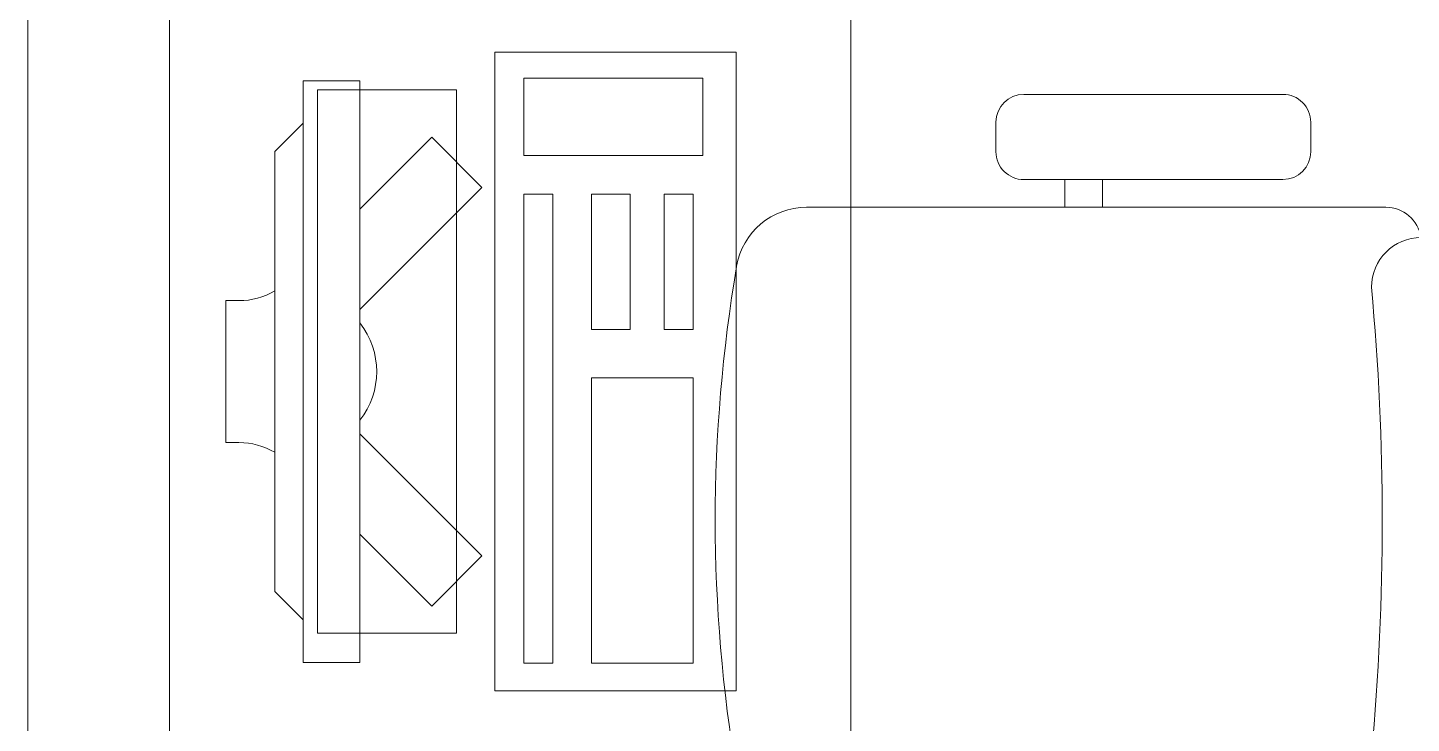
# Model space of a CAD drawing. Header units: millimetres. Extents: x -2143172 to 5255, y -610845 to 279739.
# Drawn here: x -1244251 to -1243276, y -16960 to -16469 of the extents above; entities that cross this region are included whole.
import ezdxf

# ---------------------------------------------------------------- set-up
doc = ezdxf.new("R2010")
doc.units = ezdxf.units.MM
doc.header["$LTSCALE"] = 30
doc.linetypes.add('HIDDEN', pattern=[9.525, 6.35, -3.175])
doc.layers.get('0').update_dxf_attribs({"lineweight": 5})
doc.layers.add('LOADING', color=163, linetype='Continuous', lineweight=5)
doc.layers.add('Walls', color=32, linetype='Continuous', lineweight=5)

# ---------------------------------------------------------------- blocks, each defined once
blk = doc.blocks.new('ITCWLS1-P')
for p, q in [((-0.17, 0.45), (-0.17, 0)), ((-0.17, 0.45), (0, 0.45)), ((0, 0.45), (0, 0)), ((-0.26509, 0.43, 0), (-0.30509, 0.43, 0)), ((-0.30509, 0.43, 0), (-0.30509, 0.02, 0)), ((-0.26509, 0.43, 0), (-0.26509, 0.02, 0)), ((-0.14957, 0.43047), (-0.12914, 0.43047)), ((-0.12914, 0.43047), (-0.12914, 0.40893)), ((-0.32509, 0.38, 0), (-0.30509, 0.4, 0)), ((-0.32509, 0.38, 0), (-0.32509, 0.07, 0)), ((-0.32509, 0.07, 0), (-0.30509, 0.05, 0)), ((-0.30509, 0.02, 0), (-0.26509, 0.02, 0)), ((-0.17, 0), (0, 0))]:
    blk.add_line(p, q)
at = {"color": 8, "linetype": 'HIDDEN'}
for p, q in [((-0.197, 0.40939), (-0.295, 0.40939)), ((-0.295, 0.02639), (-0.295, 0.40939)), ((-0.197, 0.02639), (-0.197, 0.40939)), ((-0.197, 0.02639), (-0.295, 0.02639))]:
    blk.add_line(p, q, dxfattribs=at)
at = {"color": 1, "extrusion": (2.48281e-10, 3.18408e-10, -1)}
for p, q in [((-0.26509, 0.33952), (-0.21443, 0.39019)), ((-0.17907, 0.35483), (-0.21443, 0.39019)), ((-0.26509, 0.26881), (-0.17907, 0.35483))]:
    blk.add_line(p, q, dxfattribs=at)
at = {"color": 1}
for p, q in [((-0.35032, 0.275), (-0.35961, 0.275)), ((-0.35961, 0.175), (-0.35961, 0.275)), ((-0.35032, 0.175), (-0.35961, 0.175))]:
    blk.add_line(p, q, dxfattribs=at)
at = {"color": 1, "extrusion": (2.48281e-10, -3.18408e-10, -1)}
for p, q in [((-0.26509, 0.18119), (-0.17907, 0.09517)), ((-0.26509, 0.11048), (-0.21443, 0.05981)), ((-0.17907, 0.09517), (-0.21443, 0.05981))]:
    blk.add_line(p, q, dxfattribs=at)
blk.add_lwpolyline([(-0.12914, 0.40893), (-0.12914, 0.09996), (-0.14957, 0.09996), (-0.14957, 0.43047)])
for points in [[(-0.1019, 0.43047), (-0.03039, 0.43047), (-0.03039, 0.22944), (-0.1019, 0.22944)], [(-0.1019, 0.19536), (-0.07466, 0.19536), (-0.07466, 0.09996), (-0.1019, 0.09996)], [(-0.03039, 0.19536), (-0.05082, 0.19536), (-0.05082, 0.09996), (-0.03039, 0.09996)], [(-0.14957, 0.0727), (-0.02358, 0.0727), (-0.02358, 0.01818), (-0.14957, 0.01818)]]:
    blk.add_lwpolyline(points, close=True)
at = {"color": 250, "linetype": 'Continuous'}
for points in [[(-0.14957, 0.09997), (-0.14957, 0.09997), (-0.14957, 0.09997), (-0.14957, 0.09997), (-0.14957, 0.09997), (-0.14957, 0.09997), (-0.14957, 0.09997), (-0.14957, 0.09997), (-0.14957, 0.09997)], [(-0.14957, 0.09997), (-0.14957, 0.09997), (-0.14957, 0.09997), (-0.14957, 0.09997), (-0.14957, 0.09997), (-0.14957, 0.09997), (-0.14957, 0.09997), (-0.14957, 0.09997), (-0.14957, 0.09997), (-0.14957, 0.09997), (-0.14957, 0.09997), (-0.14957, 0.09997), (-0.14957, 0.09997), (-0.14957, 0.09997), (-0.14957, 0.09997), (-0.14957, 0.09997), (-0.14957, 0.09997), (-0.14957, 0.09997)], [(-0.14957, 0.09996), (-0.14957, 0.09996), (-0.14957, 0.09996), (-0.14957, 0.09996), (-0.14957, 0.09996), (-0.14957, 0.09996), (-0.14957, 0.09996), (-0.14957, 0.09996), (-0.14957, 0.09996), (-0.14957, 0.09996)], [(-0.14957, 0.09996), (-0.14957, 0.09996), (-0.14957, 0.09996), (-0.14957, 0.09996), (-0.14957, 0.09996), (-0.14957, 0.09996), (-0.14957, 0.09996)], [(-0.14957, 0.09997), (-0.14957, 0.09997), (-0.14957, 0.09997), (-0.14957, 0.09997), (-0.14957, 0.09997), (-0.14957, 0.09997), (-0.14957, 0.09997), (-0.14957, 0.09997), (-0.14957, 0.09997), (-0.14957, 0.09997)], [(-0.14957, 0.09997), (-0.14957, 0.09997), (-0.14957, 0.09997), (-0.14957, 0.09997), (-0.14957, 0.09997), (-0.14957, 0.09997), (-0.14957, 0.09997), (-0.14957, 0.09997), (-0.14957, 0.09997), (-0.14957, 0.09997), (-0.14957, 0.09997), (-0.14957, 0.09997), (-0.14957, 0.09997), (-0.14957, 0.09997), (-0.14957, 0.09997)], [(-0.14957, 0.09997), (-0.14957, 0.09997), (-0.14957, 0.09997), (-0.14957, 0.09997), (-0.14957, 0.09997), (-0.14957, 0.09997), (-0.14957, 0.09997), (-0.14957, 0.09997), (-0.14957, 0.09997), (-0.14957, 0.09997)], [(-0.14957, 0.09997), (-0.14957, 0.09997), (-0.14957, 0.09997), (-0.14957, 0.09997), (-0.14957, 0.09997), (-0.14957, 0.09997), (-0.14957, 0.09997), (-0.14957, 0.09997), (-0.14957, 0.09997), (-0.14957, 0.09997)], [(-0.14957, 0.09996), (-0.14957, 0.09996), (-0.14957, 0.09996), (-0.14957, 0.09996), (-0.14957, 0.09996), (-0.14957, 0.09996), (-0.14957, 0.09996), (-0.14957, 0.09996), (-0.14957, 0.09996), (-0.14957, 0.09996), (-0.14957, 0.09996), (-0.14957, 0.09996), (-0.14957, 0.09996), (-0.14957, 0.09996), (-0.14957, 0.09996), (-0.14957, 0.09996), (-0.14957, 0.09996), (-0.14957, 0.09996), (-0.14957, 0.09997), (-0.14957, 0.09997), (-0.14957, 0.09997), (-0.14957, 0.09997), (-0.14957, 0.09997), (-0.14957, 0.09997), (-0.14957, 0.09997), (-0.14957, 0.09997), (-0.14957, 0.09997), (-0.14957, 0.09997), (-0.14957, 0.09997), (-0.14957, 0.09997), (-0.14957, 0.09997), (-0.14957, 0.09997), (-0.14956, 0.09997), (-0.14956, 0.09997), (-0.14956, 0.09997), (-0.14956, 0.09996), (-0.14956, 0.09996), (-0.14956, 0.09996), (-0.14956, 0.09996), (-0.14956, 0.09996), (-0.14956, 0.09996), (-0.14956, 0.09996), (-0.14956, 0.09996), (-0.14956, 0.09996), (-0.14956, 0.09996), (-0.14956, 0.09996), (-0.14956, 0.09996), (-0.14956, 0.09996), (-0.14957, 0.09996), (-0.14957, 0.09996), (-0.14957, 0.09996), (-0.14957, 0.09996), (-0.14957, 0.09996), (-0.14957, 0.09996)], [(-0.14957, 0.09996), (-0.14957, 0.09996), (-0.14957, 0.09996), (-0.14957, 0.09996), (-0.14957, 0.09996), (-0.14957, 0.09996), (-0.14957, 0.09996), (-0.14957, 0.09996), (-0.14957, 0.09996), (-0.14957, 0.09996), (-0.14957, 0.09997), (-0.14957, 0.09997), (-0.14957, 0.09997), (-0.14957, 0.09996), (-0.14957, 0.09996), (-0.14957, 0.09996), (-0.14957, 0.09996), (-0.14957, 0.09996), (-0.14957, 0.09996), (-0.14957, 0.09997), (-0.14957, 0.09997), (-0.14957, 0.09997), (-0.14957, 0.09997), (-0.14957, 0.09997), (-0.14957, 0.09997), (-0.14957, 0.09997), (-0.14957, 0.09997), (-0.14957, 0.09997), (-0.14957, 0.09997), (-0.14957, 0.09997), (-0.14957, 0.09997), (-0.14957, 0.09997), (-0.14957, 0.09997), (-0.14957, 0.09997), (-0.14957, 0.09997), (-0.14957, 0.09997), (-0.14957, 0.09997), (-0.14957, 0.09997), (-0.14957, 0.09997), (-0.14957, 0.09997), (-0.14957, 0.09997), (-0.14957, 0.09997), (-0.14957, 0.09997), (-0.14957, 0.09997), (-0.14957, 0.09997), (-0.14957, 0.09997), (-0.14957, 0.09997), (-0.14957, 0.09997), (-0.14957, 0.09997), (-0.14957, 0.09997), (-0.14957, 0.09997), (-0.14957, 0.09997), (-0.14957, 0.09997), (-0.14957, 0.09997), (-0.14957, 0.09997), (-0.14957, 0.09997), (-0.14957, 0.09997), (-0.14957, 0.09997), (-0.14957, 0.09997), (-0.14957, 0.09997), (-0.14957, 0.09997), (-0.14957, 0.09997), (-0.14957, 0.09997), (-0.14957, 0.09997), (-0.14957, 0.09997), (-0.14957, 0.09997), (-0.14957, 0.09997), (-0.14957, 0.09997), (-0.14957, 0.09997), (-0.14957, 0.09997), (-0.14957, 0.09997), (-0.14957, 0.09997), (-0.14957, 0.09997), (-0.14957, 0.09997), (-0.14957, 0.09997), (-0.14957, 0.09997), (-0.14957, 0.09997), (-0.14957, 0.09997), (-0.14957, 0.09997), (-0.14957, 0.09997), (-0.14956, 0.09997), (-0.14957, 0.09997), (-0.14957, 0.09997), (-0.14957, 0.09997), (-0.14957, 0.09997), (-0.14956, 0.09997), (-0.14957, 0.09997), (-0.14957, 0.09997), (-0.14957, 0.09997), (-0.14957, 0.09997), (-0.14957, 0.09997), (-0.14957, 0.09997), (-0.14957, 0.09997), (-0.14957, 0.09997), (-0.14957, 0.09997), (-0.14957, 0.09997), (-0.14956, 0.09997), (-0.14957, 0.09996), (-0.14957, 0.09996), (-0.14957, 0.09996), (-0.14956, 0.09996), (-0.14957, 0.09996), (-0.14957, 0.09996), (-0.14957, 0.09996), (-0.14957, 0.09996), (-0.14957, 0.09996), (-0.14957, 0.09996), (-0.14957, 0.09996), (-0.14957, 0.09996), (-0.14957, 0.09996), (-0.14957, 0.09996)], [(-0.14957, 0.09996), (-0.14957, 0.09996), (-0.14957, 0.09996), (-0.14957, 0.09996), (-0.14957, 0.09996), (-0.14957, 0.09996), (-0.14957, 0.09996), (-0.14957, 0.09996)], [(-0.14957, 0.09996), (-0.14957, 0.09996), (-0.14957, 0.09996), (-0.14957, 0.09996), (-0.14957, 0.09996), (-0.14957, 0.09996), (-0.14957, 0.09996), (-0.14957, 0.09996), (-0.14957, 0.09996), (-0.14957, 0.09996), (-0.14957, 0.09996), (-0.14957, 0.09996), (-0.14957, 0.09996), (-0.14957, 0.09996), (-0.14957, 0.09996), (-0.14957, 0.09996), (-0.14957, 0.09996), (-0.14957, 0.09996), (-0.14957, 0.09996), (-0.14957, 0.09996), (-0.14957, 0.09996), (-0.14957, 0.09996), (-0.14957, 0.09996), (-0.14957, 0.09996), (-0.14957, 0.09996), (-0.14957, 0.09996), (-0.14957, 0.09996), (-0.14957, 0.09996), (-0.14957, 0.09996), (-0.14957, 0.09996), (-0.14957, 0.09996), (-0.14957, 0.09996), (-0.14957, 0.09996), (-0.14957, 0.09996), (-0.14957, 0.09996), (-0.14957, 0.09996), (-0.14957, 0.09996), (-0.14957, 0.09996), (-0.14957, 0.09996), (-0.14957, 0.09996), (-0.14957, 0.09996), (-0.14957, 0.09996), (-0.14957, 0.09996), (-0.14957, 0.09996), (-0.14957, 0.09996), (-0.14957, 0.09996), (-0.14957, 0.09996), (-0.14957, 0.09996), (-0.14956, 0.09996), (-0.14956, 0.09996), (-0.14956, 0.09996), (-0.14956, 0.09996), (-0.14957, 0.09996), (-0.14957, 0.09996), (-0.14957, 0.09996), (-0.14957, 0.09996), (-0.14957, 0.09996), (-0.14957, 0.09996), (-0.14956, 0.09996), (-0.14957, 0.09996), (-0.14957, 0.09996), (-0.14957, 0.09996), (-0.14957, 0.09996), (-0.14957, 0.09996), (-0.14957, 0.09996), (-0.14957, 0.09996), (-0.14957, 0.09996), (-0.14957, 0.09996), (-0.14957, 0.09996), (-0.14956, 0.09996), (-0.14956, 0.09996), (-0.14957, 0.09996), (-0.14957, 0.09996), (-0.14957, 0.09996), (-0.14957, 0.09996), (-0.14957, 0.09996), (-0.14957, 0.09996), (-0.14957, 0.09996), (-0.14957, 0.09996), (-0.14957, 0.09996), (-0.14957, 0.09996), (-0.14957, 0.09996), (-0.14957, 0.09996), (-0.14957, 0.09996), (-0.14957, 0.09996), (-0.14957, 0.09996), (-0.14957, 0.09996), (-0.14957, 0.09996), (-0.14957, 0.09996)], [(-0.14957, 0.09996), (-0.14957, 0.09996), (-0.14957, 0.09996), (-0.14957, 0.09996), (-0.14957, 0.09996), (-0.14957, 0.09996), (-0.14957, 0.09996), (-0.14957, 0.09996), (-0.14957, 0.09996), (-0.14957, 0.09996), (-0.14957, 0.09996), (-0.14957, 0.09996)], [(-0.14957, 0.09996), (-0.14957, 0.09996), (-0.14956, 0.09996), (-0.14956, 0.09996), (-0.14956, 0.09996), (-0.14956, 0.09996), (-0.14957, 0.09996)], [(-0.14957, 0.09996), (-0.14957, 0.09996), (-0.14957, 0.09996), (-0.14957, 0.09996), (-0.14957, 0.09996), (-0.14957, 0.09996), (-0.14957, 0.09996), (-0.14957, 0.09996), (-0.14957, 0.09996), (-0.14956, 0.09996), (-0.14956, 0.09996), (-0.14956, 0.09996), (-0.14956, 0.09996), (-0.14956, 0.09996), (-0.14956, 0.09996), (-0.14956, 0.09996), (-0.14957, 0.09996)]]:
    blk.add_lwpolyline(points, dxfattribs=at)
for points in [[(-0.14956, 0.09996), (-0.14956, 0.09996), (-0.14956, 0.09996), (-0.14956, 0.09996), (-0.14956, 0.09996), (-0.14956, 0.09996), (-0.14956, 0.09996), (-0.14956, 0.09996), (-0.14957, 0.09996), (-0.14957, 0.09996), (-0.14957, 0.09996), (-0.14957, 0.09996), (-0.14957, 0.09996), (-0.14957, 0.09996), (-0.14957, 0.09996), (-0.14957, 0.09996), (-0.14957, 0.09996), (-0.14957, 0.09996), (-0.14957, 0.09996), (-0.14957, 0.09996), (-0.14957, 0.09996), (-0.14957, 0.09996), (-0.14957, 0.09996), (-0.14957, 0.09996), (-0.14957, 0.09996), (-0.14957, 0.09996), (-0.14957, 0.09996), (-0.14957, 0.09996), (-0.14957, 0.09996), (-0.14957, 0.09996), (-0.14957, 0.09996), (-0.14957, 0.09996), (-0.14957, 0.09996), (-0.14957, 0.09996), (-0.14957, 0.09996), (-0.14957, 0.09996), (-0.14957, 0.09996), (-0.14957, 0.09996), (-0.14957, 0.09996), (-0.14957, 0.09996), (-0.14957, 0.09996), (-0.14957, 0.09996), (-0.14957, 0.09996), (-0.14957, 0.09996), (-0.14957, 0.09996), (-0.14957, 0.09996), (-0.14957, 0.09996), (-0.14957, 0.09996), (-0.14957, 0.09996), (-0.14957, 0.09996), (-0.14957, 0.09996), (-0.14957, 0.09996), (-0.14957, 0.09996), (-0.14957, 0.09996), (-0.14957, 0.09996), (-0.14957, 0.09996), (-0.14957, 0.09996), (-0.14956, 0.09996), (-0.14956, 0.09996), (-0.14956, 0.09996), (-0.14956, 0.09996), (-0.14956, 0.09996), (-0.14956, 0.09996), (-0.14956, 0.09996), (-0.14956, 0.09996), (-0.14956, 0.09996), (-0.14956, 0.09996), (-0.14956, 0.09996), (-0.14956, 0.09996), (-0.14956, 0.09996), (-0.14956, 0.09996), (-0.14956, 0.09996), (-0.14956, 0.09996), (-0.14956, 0.09996), (-0.14956, 0.09996), (-0.14956, 0.09996), (-0.14956, 0.09996), (-0.14956, 0.09996), (-0.14956, 0.09996), (-0.14956, 0.09996), (-0.14956, 0.09996), (-0.14956, 0.09996), (-0.14956, 0.09996), (-0.14956, 0.09996), (-0.14956, 0.09996), (-0.14956, 0.09996), (-0.14956, 0.09996), (-0.14956, 0.09996), (-0.14956, 0.09996), (-0.14957, 0.09996), (-0.14957, 0.09996), (-0.14957, 0.09996), (-0.14957, 0.09996), (-0.14957, 0.09996), (-0.14957, 0.09996), (-0.14957, 0.09996), (-0.14957, 0.09996), (-0.14957, 0.09996), (-0.14957, 0.09996), (-0.14957, 0.09996), (-0.14957, 0.09996), (-0.14957, 0.09996), (-0.14957, 0.09996), (-0.14957, 0.09996), (-0.14957, 0.09996), (-0.14957, 0.09996), (-0.14957, 0.09996), (-0.14957, 0.09996), (-0.14957, 0.09996), (-0.14957, 0.09996), (-0.14957, 0.09996), (-0.14957, 0.09996), (-0.14957, 0.09996), (-0.14957, 0.09996), (-0.14957, 0.09996), (-0.14957, 0.09996), (-0.14957, 0.09996), (-0.14957, 0.09996), (-0.14957, 0.09996), (-0.14957, 0.09996), (-0.14957, 0.09996), (-0.14957, 0.09996), (-0.14957, 0.09996), (-0.14957, 0.09996), (-0.14957, 0.09996), (-0.14957, 0.09996), (-0.14957, 0.09996), (-0.14957, 0.09996), (-0.14957, 0.09996), (-0.14957, 0.09996), (-0.14957, 0.09996), (-0.14957, 0.09996), (-0.14957, 0.09996), (-0.14957, 0.09996), (-0.14957, 0.09996), (-0.14957, 0.09996), (-0.14957, 0.09996), (-0.14957, 0.09996), (-0.14957, 0.09996), (-0.14957, 0.09996), (-0.14957, 0.09996), (-0.14957, 0.09996), (-0.14957, 0.09996), (-0.14957, 0.09996), (-0.14957, 0.09996), (-0.14957, 0.09996), (-0.14957, 0.09996), (-0.14957, 0.09996), (-0.14957, 0.09996), (-0.14957, 0.09996), (-0.14957, 0.09996), (-0.14957, 0.09996), (-0.14957, 0.09996), (-0.14957, 0.09996), (-0.14956, 0.09996), (-0.14956, 0.09996), (-0.14956, 0.09996), (-0.14956, 0.09996), (-0.14956, 0.09996), (-0.14956, 0.09996), (-0.14956, 0.09996), (-0.14956, 0.09996), (-0.14956, 0.09996), (-0.14956, 0.09996), (-0.14956, 0.09996), (-0.14956, 0.09996), (-0.14956, 0.09996), (-0.14956, 0.09996), (-0.14956, 0.09996), (-0.14956, 0.09996), (-0.14956, 0.09996), (-0.14956, 0.09996), (-0.14956, 0.09996), (-0.14956, 0.09996), (-0.14956, 0.09996), (-0.14956, 0.09996), (-0.14956, 0.09996), (-0.14956, 0.09996), (-0.14956, 0.09996), (-0.14956, 0.09996), (-0.14956, 0.09996), (-0.14956, 0.09996), (-0.14956, 0.09996), (-0.14956, 0.09996), (-0.14956, 0.09996), (-0.14956, 0.09996), (-0.14956, 0.09996), (-0.14956, 0.09996), (-0.14956, 0.09996), (-0.14956, 0.09996), (-0.14956, 0.09996), (-0.14956, 0.09996), (-0.14956, 0.09996), (-0.14956, 0.09996), (-0.14956, 0.09996), (-0.14956, 0.09996), (-0.14956, 0.09996), (-0.14956, 0.09996), (-0.14956, 0.09996), (-0.14956, 0.09996), (-0.14956, 0.09996), (-0.14957, 0.09996), (-0.14957, 0.09996), (-0.14957, 0.09996), (-0.14957, 0.09996), (-0.14957, 0.09996), (-0.14957, 0.09996), (-0.14957, 0.09996), (-0.14957, 0.09996), (-0.14957, 0.09996), (-0.14957, 0.09996), (-0.14957, 0.09996), (-0.14957, 0.09996), (-0.14957, 0.09996), (-0.14957, 0.09996), (-0.14957, 0.09996), (-0.14957, 0.09996), (-0.14957, 0.09996), (-0.14957, 0.09996), (-0.14957, 0.09996), (-0.14957, 0.09996), (-0.14957, 0.09996), (-0.14957, 0.09996), (-0.14957, 0.09996), (-0.14957, 0.09996), (-0.14957, 0.09996), (-0.14957, 0.09996), (-0.14957, 0.09996), (-0.14957, 0.09996), (-0.14957, 0.09996), (-0.14957, 0.09996), (-0.14957, 0.09996), (-0.14957, 0.09996), (-0.14957, 0.09996), (-0.14957, 0.09996), (-0.14956, 0.09996), (-0.14956, 0.09996), (-0.14956, 0.09996), (-0.14956, 0.09996), (-0.14956, 0.09996), (-0.14956, 0.09996), (-0.14956, 0.09996), (-0.14956, 0.09996), (-0.14956, 0.09996), (-0.14956, 0.09996), (-0.14956, 0.09996), (-0.14956, 0.09996), (-0.14956, 0.09996), (-0.14956, 0.09996), (-0.14956, 0.09996), (-0.14956, 0.09996), (-0.14956, 0.09996), (-0.14956, 0.09996), (-0.14956, 0.09996), (-0.14956, 0.09996), (-0.14956, 0.09996), (-0.14956, 0.09996), (-0.14956, 0.09996), (-0.14956, 0.09996), (-0.14956, 0.09996), (-0.14956, 0.09996), (-0.14956, 0.09996), (-0.14956, 0.09996), (-0.14956, 0.09996), (-0.14956, 0.09996), (-0.14956, 0.09996), (-0.14956, 0.09996), (-0.14956, 0.09996), (-0.14956, 0.09996), (-0.14956, 0.09996), (-0.14956, 0.09996), (-0.14956, 0.09996), (-0.14956, 0.09996), (-0.14956, 0.09996), (-0.14956, 0.09996), (-0.14956, 0.09996), (-0.14956, 0.09996)], [(-0.14957, 0.09996), (-0.14957, 0.09996), (-0.14957, 0.09996), (-0.14957, 0.09996), (-0.14957, 0.09996), (-0.14957, 0.09996), (-0.14957, 0.09996), (-0.14957, 0.09996), (-0.14957, 0.09996), (-0.14957, 0.09996), (-0.14957, 0.09996), (-0.14957, 0.09996), (-0.14957, 0.09996), (-0.14957, 0.09996), (-0.14957, 0.09996), (-0.14957, 0.09996), (-0.14957, 0.09996), (-0.14957, 0.09996), (-0.14957, 0.09996), (-0.14957, 0.09996), (-0.14957, 0.09996), (-0.14957, 0.09996), (-0.14957, 0.09996), (-0.14957, 0.09996), (-0.14957, 0.09996), (-0.14957, 0.09996), (-0.14957, 0.09996), (-0.14957, 0.09996), (-0.14957, 0.09996), (-0.14957, 0.09996), (-0.14957, 0.09996), (-0.14957, 0.09996), (-0.14957, 0.09996), (-0.14957, 0.09996), (-0.14957, 0.09996), (-0.14957, 0.09996), (-0.14957, 0.09996), (-0.14957, 0.09996), (-0.14957, 0.09996), (-0.14957, 0.09996), (-0.14957, 0.09996), (-0.14957, 0.09996), (-0.14957, 0.09996), (-0.14957, 0.09996), (-0.14957, 0.09996), (-0.14957, 0.09996), (-0.14957, 0.09996), (-0.14957, 0.09996), (-0.14957, 0.09996), (-0.14957, 0.09996), (-0.14957, 0.09996), (-0.14957, 0.09996), (-0.14957, 0.09996), (-0.14957, 0.09996), (-0.14957, 0.09996), (-0.14957, 0.09996), (-0.14957, 0.09996), (-0.14957, 0.09996), (-0.14957, 0.09996), (-0.14957, 0.09996), (-0.14957, 0.09996), (-0.14957, 0.09996), (-0.14957, 0.09996), (-0.14957, 0.09996), (-0.14957, 0.09996), (-0.14957, 0.09996), (-0.14957, 0.09996), (-0.14957, 0.09996), (-0.14957, 0.09996), (-0.14957, 0.09996), (-0.14957, 0.09996), (-0.14957, 0.09996), (-0.14957, 0.09996), (-0.14957, 0.09996), (-0.14957, 0.09996), (-0.14957, 0.09996), (-0.14957, 0.09996), (-0.14957, 0.09996), (-0.14957, 0.09996), (-0.14957, 0.09996), (-0.14957, 0.09996), (-0.14957, 0.09996), (-0.14957, 0.09996), (-0.14957, 0.09996), (-0.14957, 0.09996), (-0.14957, 0.09996), (-0.14957, 0.09996), (-0.14957, 0.09996), (-0.14957, 0.09996), (-0.14957, 0.09996), (-0.14957, 0.09996), (-0.14957, 0.09996), (-0.14957, 0.09996), (-0.14957, 0.09996), (-0.14957, 0.09996), (-0.14957, 0.09996), (-0.14957, 0.09996), (-0.14957, 0.09996), (-0.14957, 0.09996), (-0.14957, 0.09996), (-0.14957, 0.09996), (-0.14957, 0.09996), (-0.14957, 0.09996), (-0.14957, 0.09996), (-0.14957, 0.09996), (-0.14957, 0.09996), (-0.14957, 0.09996), (-0.14957, 0.09996), (-0.14957, 0.09996), (-0.14957, 0.09996), (-0.14957, 0.09996), (-0.14957, 0.09996), (-0.14957, 0.09996), (-0.14957, 0.09996), (-0.14957, 0.09996), (-0.14957, 0.09996), (-0.14957, 0.09996), (-0.14957, 0.09996), (-0.14957, 0.09996), (-0.14957, 0.09996), (-0.14957, 0.09996), (-0.14957, 0.09996), (-0.14957, 0.09996), (-0.14957, 0.09996), (-0.14957, 0.09996), (-0.14957, 0.09996), (-0.14957, 0.09996), (-0.14957, 0.09996), (-0.14957, 0.09996), (-0.14957, 0.09996), (-0.14957, 0.09996), (-0.14957, 0.09996), (-0.14957, 0.09996), (-0.14957, 0.09996), (-0.14957, 0.09996), (-0.14957, 0.09996), (-0.14957, 0.09996), (-0.14957, 0.09996), (-0.14957, 0.09996), (-0.14957, 0.09996), (-0.14957, 0.09996), (-0.14957, 0.09996), (-0.14957, 0.09996), (-0.14957, 0.09996), (-0.14957, 0.09996), (-0.14957, 0.09996), (-0.14957, 0.09996), (-0.14957, 0.09996), (-0.14957, 0.09996), (-0.14957, 0.09996), (-0.14957, 0.09996), (-0.14957, 0.09996), (-0.14957, 0.09996), (-0.14957, 0.09996), (-0.14957, 0.09996), (-0.14957, 0.09996), (-0.14957, 0.09996), (-0.14957, 0.09996), (-0.14957, 0.09996), (-0.14957, 0.09996), (-0.14957, 0.09996), (-0.14957, 0.09996), (-0.14957, 0.09996), (-0.14957, 0.09996), (-0.14957, 0.09996), (-0.14957, 0.09996), (-0.14957, 0.09996), (-0.14957, 0.09996), (-0.14957, 0.09996), (-0.14957, 0.09996), (-0.14957, 0.09996), (-0.14957, 0.09996), (-0.14957, 0.09996), (-0.14957, 0.09996), (-0.14957, 0.09996), (-0.14957, 0.09996), (-0.14957, 0.09996), (-0.14957, 0.09996), (-0.14957, 0.09996), (-0.14957, 0.09996), (-0.14957, 0.09996), (-0.14957, 0.09996), (-0.14957, 0.09996), (-0.14957, 0.09996), (-0.14957, 0.09996), (-0.14957, 0.09996), (-0.14957, 0.09996), (-0.14957, 0.09996), (-0.14957, 0.09996), (-0.14957, 0.09996), (-0.14957, 0.09996), (-0.14957, 0.09996), (-0.14957, 0.09996), (-0.14957, 0.09996), (-0.14957, 0.09996), (-0.14957, 0.09996), (-0.14957, 0.09996), (-0.14957, 0.09996), (-0.14957, 0.09996), (-0.14957, 0.09996), (-0.14957, 0.09996), (-0.14957, 0.09996), (-0.14957, 0.09996), (-0.14957, 0.09996), (-0.14957, 0.09996), (-0.14957, 0.09996), (-0.14957, 0.09996), (-0.14957, 0.09996), (-0.14957, 0.09996), (-0.14957, 0.09996), (-0.14957, 0.09996), (-0.14957, 0.09996), (-0.14957, 0.09996), (-0.14957, 0.09996)], [(-0.14957, 0.09996), (-0.14957, 0.09996), (-0.14957, 0.09996), (-0.14957, 0.09996), (-0.14957, 0.09996), (-0.14957, 0.09996), (-0.14957, 0.09996), (-0.14957, 0.09996), (-0.14957, 0.09996), (-0.14957, 0.09996), (-0.14957, 0.09996), (-0.14957, 0.09996), (-0.14957, 0.09996), (-0.14957, 0.09996), (-0.14957, 0.09996), (-0.14957, 0.09996), (-0.14957, 0.09996), (-0.14957, 0.09996), (-0.14957, 0.09996), (-0.14957, 0.09996), (-0.14957, 0.09996), (-0.14957, 0.09996), (-0.14957, 0.09996), (-0.14957, 0.09996), (-0.14957, 0.09996), (-0.14957, 0.09996), (-0.14957, 0.09996), (-0.14957, 0.09996), (-0.14957, 0.09996), (-0.14957, 0.09996), (-0.14957, 0.09996), (-0.14957, 0.09996), (-0.14957, 0.09996), (-0.14957, 0.09996), (-0.14957, 0.09996), (-0.14957, 0.09996), (-0.14957, 0.09996), (-0.14957, 0.09996), (-0.14957, 0.09996), (-0.14957, 0.09996), (-0.14957, 0.09996), (-0.14957, 0.09996), (-0.14957, 0.09996), (-0.14957, 0.09996), (-0.14957, 0.09996), (-0.14957, 0.09996), (-0.14957, 0.09996), (-0.14957, 0.09996), (-0.14957, 0.09996), (-0.14957, 0.09996), (-0.14957, 0.09996), (-0.14957, 0.09996), (-0.14957, 0.09996), (-0.14957, 0.09996), (-0.14957, 0.09996), (-0.14957, 0.09996), (-0.14957, 0.09996), (-0.14957, 0.09996), (-0.14957, 0.09996), (-0.14957, 0.09996), (-0.14957, 0.09996), (-0.14957, 0.09996), (-0.14957, 0.09996), (-0.14957, 0.09996), (-0.14957, 0.09996), (-0.14957, 0.09996), (-0.14957, 0.09996), (-0.14957, 0.09996), (-0.14957, 0.09996), (-0.14957, 0.09996), (-0.14957, 0.09996), (-0.14957, 0.09996), (-0.14957, 0.09996), (-0.14957, 0.09996), (-0.14957, 0.09996), (-0.14957, 0.09996), (-0.14957, 0.09996), (-0.14957, 0.09996), (-0.14957, 0.09996), (-0.14957, 0.09996), (-0.14957, 0.09996), (-0.14957, 0.09996), (-0.14957, 0.09996), (-0.14957, 0.09996), (-0.14957, 0.09996), (-0.14957, 0.09996), (-0.14957, 0.09996), (-0.14957, 0.09996), (-0.14957, 0.09996), (-0.14957, 0.09996), (-0.14957, 0.09996), (-0.14957, 0.09996), (-0.14957, 0.09996), (-0.14957, 0.09996), (-0.14957, 0.09996), (-0.14957, 0.09996), (-0.14957, 0.09996), (-0.14957, 0.09996), (-0.14957, 0.09996), (-0.14957, 0.09996), (-0.14957, 0.09996), (-0.14957, 0.09996), (-0.14957, 0.09996), (-0.14957, 0.09996), (-0.14957, 0.09996), (-0.14957, 0.09996), (-0.14957, 0.09996), (-0.14957, 0.09996), (-0.14957, 0.09996), (-0.14957, 0.09996), (-0.14957, 0.09996), (-0.14957, 0.09996), (-0.14957, 0.09996), (-0.14957, 0.09996), (-0.14957, 0.09996), (-0.14957, 0.09996), (-0.14957, 0.09996), (-0.14957, 0.09996), (-0.14957, 0.09996), (-0.14957, 0.09996), (-0.14957, 0.09996), (-0.14957, 0.09996), (-0.14957, 0.09996), (-0.14957, 0.09996), (-0.14957, 0.09996), (-0.14957, 0.09996), (-0.14957, 0.09996), (-0.14957, 0.09996), (-0.14957, 0.09996), (-0.14957, 0.09996), (-0.14957, 0.09996), (-0.14957, 0.09996), (-0.14957, 0.09996), (-0.14957, 0.09996), (-0.14957, 0.09996), (-0.14957, 0.09996), (-0.14957, 0.09996), (-0.14957, 0.09996), (-0.14957, 0.09996), (-0.14957, 0.09996), (-0.14957, 0.09996), (-0.14957, 0.09996), (-0.14957, 0.09996), (-0.14957, 0.09996), (-0.14957, 0.09996), (-0.14957, 0.09996), (-0.14957, 0.09996), (-0.14957, 0.09996), (-0.14957, 0.09996), (-0.14957, 0.09996), (-0.14957, 0.09996), (-0.14957, 0.09996), (-0.14957, 0.09996), (-0.14957, 0.09996), (-0.14957, 0.09996), (-0.14957, 0.09996), (-0.14957, 0.09996), (-0.14957, 0.09996), (-0.14957, 0.09996), (-0.14957, 0.09996), (-0.14957, 0.09996), (-0.14957, 0.09996), (-0.14957, 0.09996), (-0.14957, 0.09996), (-0.14957, 0.09996), (-0.14957, 0.09996), (-0.14957, 0.09996), (-0.14957, 0.09996), (-0.14957, 0.09996), (-0.14957, 0.09996), (-0.14957, 0.09996), (-0.14957, 0.09996), (-0.14957, 0.09996), (-0.14957, 0.09996), (-0.14957, 0.09996), (-0.14957, 0.09996), (-0.14957, 0.09996), (-0.14957, 0.09996), (-0.14957, 0.09996), (-0.14957, 0.09996), (-0.14957, 0.09996), (-0.14957, 0.09996), (-0.14957, 0.09996), (-0.14957, 0.09996), (-0.14957, 0.09996), (-0.14957, 0.09996), (-0.14957, 0.09996), (-0.14957, 0.09996), (-0.14957, 0.09996), (-0.14957, 0.09996), (-0.14957, 0.09996), (-0.14957, 0.09996), (-0.14957, 0.09996), (-0.14957, 0.09996), (-0.14957, 0.09996), (-0.14957, 0.09996), (-0.14957, 0.09996), (-0.14957, 0.09996), (-0.14957, 0.09996), (-0.14957, 0.09996), (-0.14957, 0.09996), (-0.14957, 0.09996), (-0.14957, 0.09996), (-0.14957, 0.09996), (-0.14957, 0.09996), (-0.14957, 0.09996), (-0.14957, 0.09996), (-0.14957, 0.09996), (-0.14957, 0.09996), (-0.14957, 0.09996), (-0.14957, 0.09996), (-0.14957, 0.09996), (-0.14957, 0.09996), (-0.14957, 0.09996), (-0.14957, 0.09996), (-0.14957, 0.09996), (-0.14957, 0.09996), (-0.14957, 0.09996), (-0.14957, 0.09996)]]:
    blk.add_lwpolyline(points, close=True, dxfattribs=at)
at = {"color": 1}
for centre, radius, start, end in [((-0.35032, 0.325), 0.05, 270, 300.30934), ((-0.3089, 0.225), 0.05564, 321.94311, 38.05689), ((-0.35032, 0.125), 0.05, 59.69066, 90)]:
    blk.add_arc(centre, radius, start, end, dxfattribs=at)
blk = doc.blocks.new('GF21018-P')
at = {"color": 0}
for p, q in [((-0.2207, 0.47563), (-0.2207, 0.0675)), ((-0.2806, 0.34221), (-0.25983, 0.34221)), ((-0.30021, 0.32259), (-0.30021, 0.14)), ((-0.24021, 0.32259), (-0.24021, 0.14)), ((-0.24021, 0.29372), (-0.2207, 0.29372)), ((-0.24021, 0.26708), (-0.2207, 0.26708)), ((-0.2806, 0.12039), (-0.25983, 0.12039))]:
    blk.add_line(p, q, dxfattribs=at)
for centre, radius, start, end in [((-0.0001, -0.52948), 1.06948, 80.36712, 99.63288), ((-0.1707, 0.47563), 0.05, 99.63288, 180), ((-0.2806, 0.32259), 0.01962, 90, 180), ((-0.25983, 0.32259), 0.01962, 360, 90), ((-0.2806, 0.14), 0.01962, 180, 270), ((-0.25983, 0.14), 0.01962, 270, 360), ((-0.16429, 0.0425), 0.03511, 90, 270), ((0, 1.84674), 1.77674, 264.69456, 275.30527), ((-0.1957, 0.0675), 0.025, 180, 261.47208)]:
    blk.add_arc(centre, radius, start, end, dxfattribs=at)

msp = doc.modelspace()

# ---------------------------------------------------------------- linework, layer by layer
at = {"layer": 'LOADING'}
msp.add_line((-1243671.31, -17785.21, -0.1), (-1243671.31, -15884.31, -0.1), dxfattribs=at)
at = {"layer": 'Walls'}
for p, q in [((-1244251.31, -18464.73), (-1244251.31, -15774.73)), ((-1244151.31, -18251.96), (-1244151.31, -15774.73))]:
    msp.add_line(p, q, dxfattribs=at)

# ---------------------------------------------------------------- block references
at = {"layer": 'LOADING', "extrusion": (8.01373e-06, -1.93988e-16, 1), "xscale": -1000.000000000013, "yscale": 1000.000000000013, "zscale": 1000.000000000013, "rotation": 180}
msp.add_blockref('ITCWLS1-P', (-1243752.11, -16486.68, -10.07), dxfattribs=at)
at = {"layer": 'LOADING', "extrusion": (7.77426e-06, 2.24021e-05, 1), "xscale": -1000, "yscale": 1000.000000000001, "zscale": 1000, "rotation": 90.00141075505213}
msp.add_blockref('GF21018-P', (-1243226.83, -16816.56, -10.14), dxfattribs=at)

doc.saveas('drawing.dxf')
